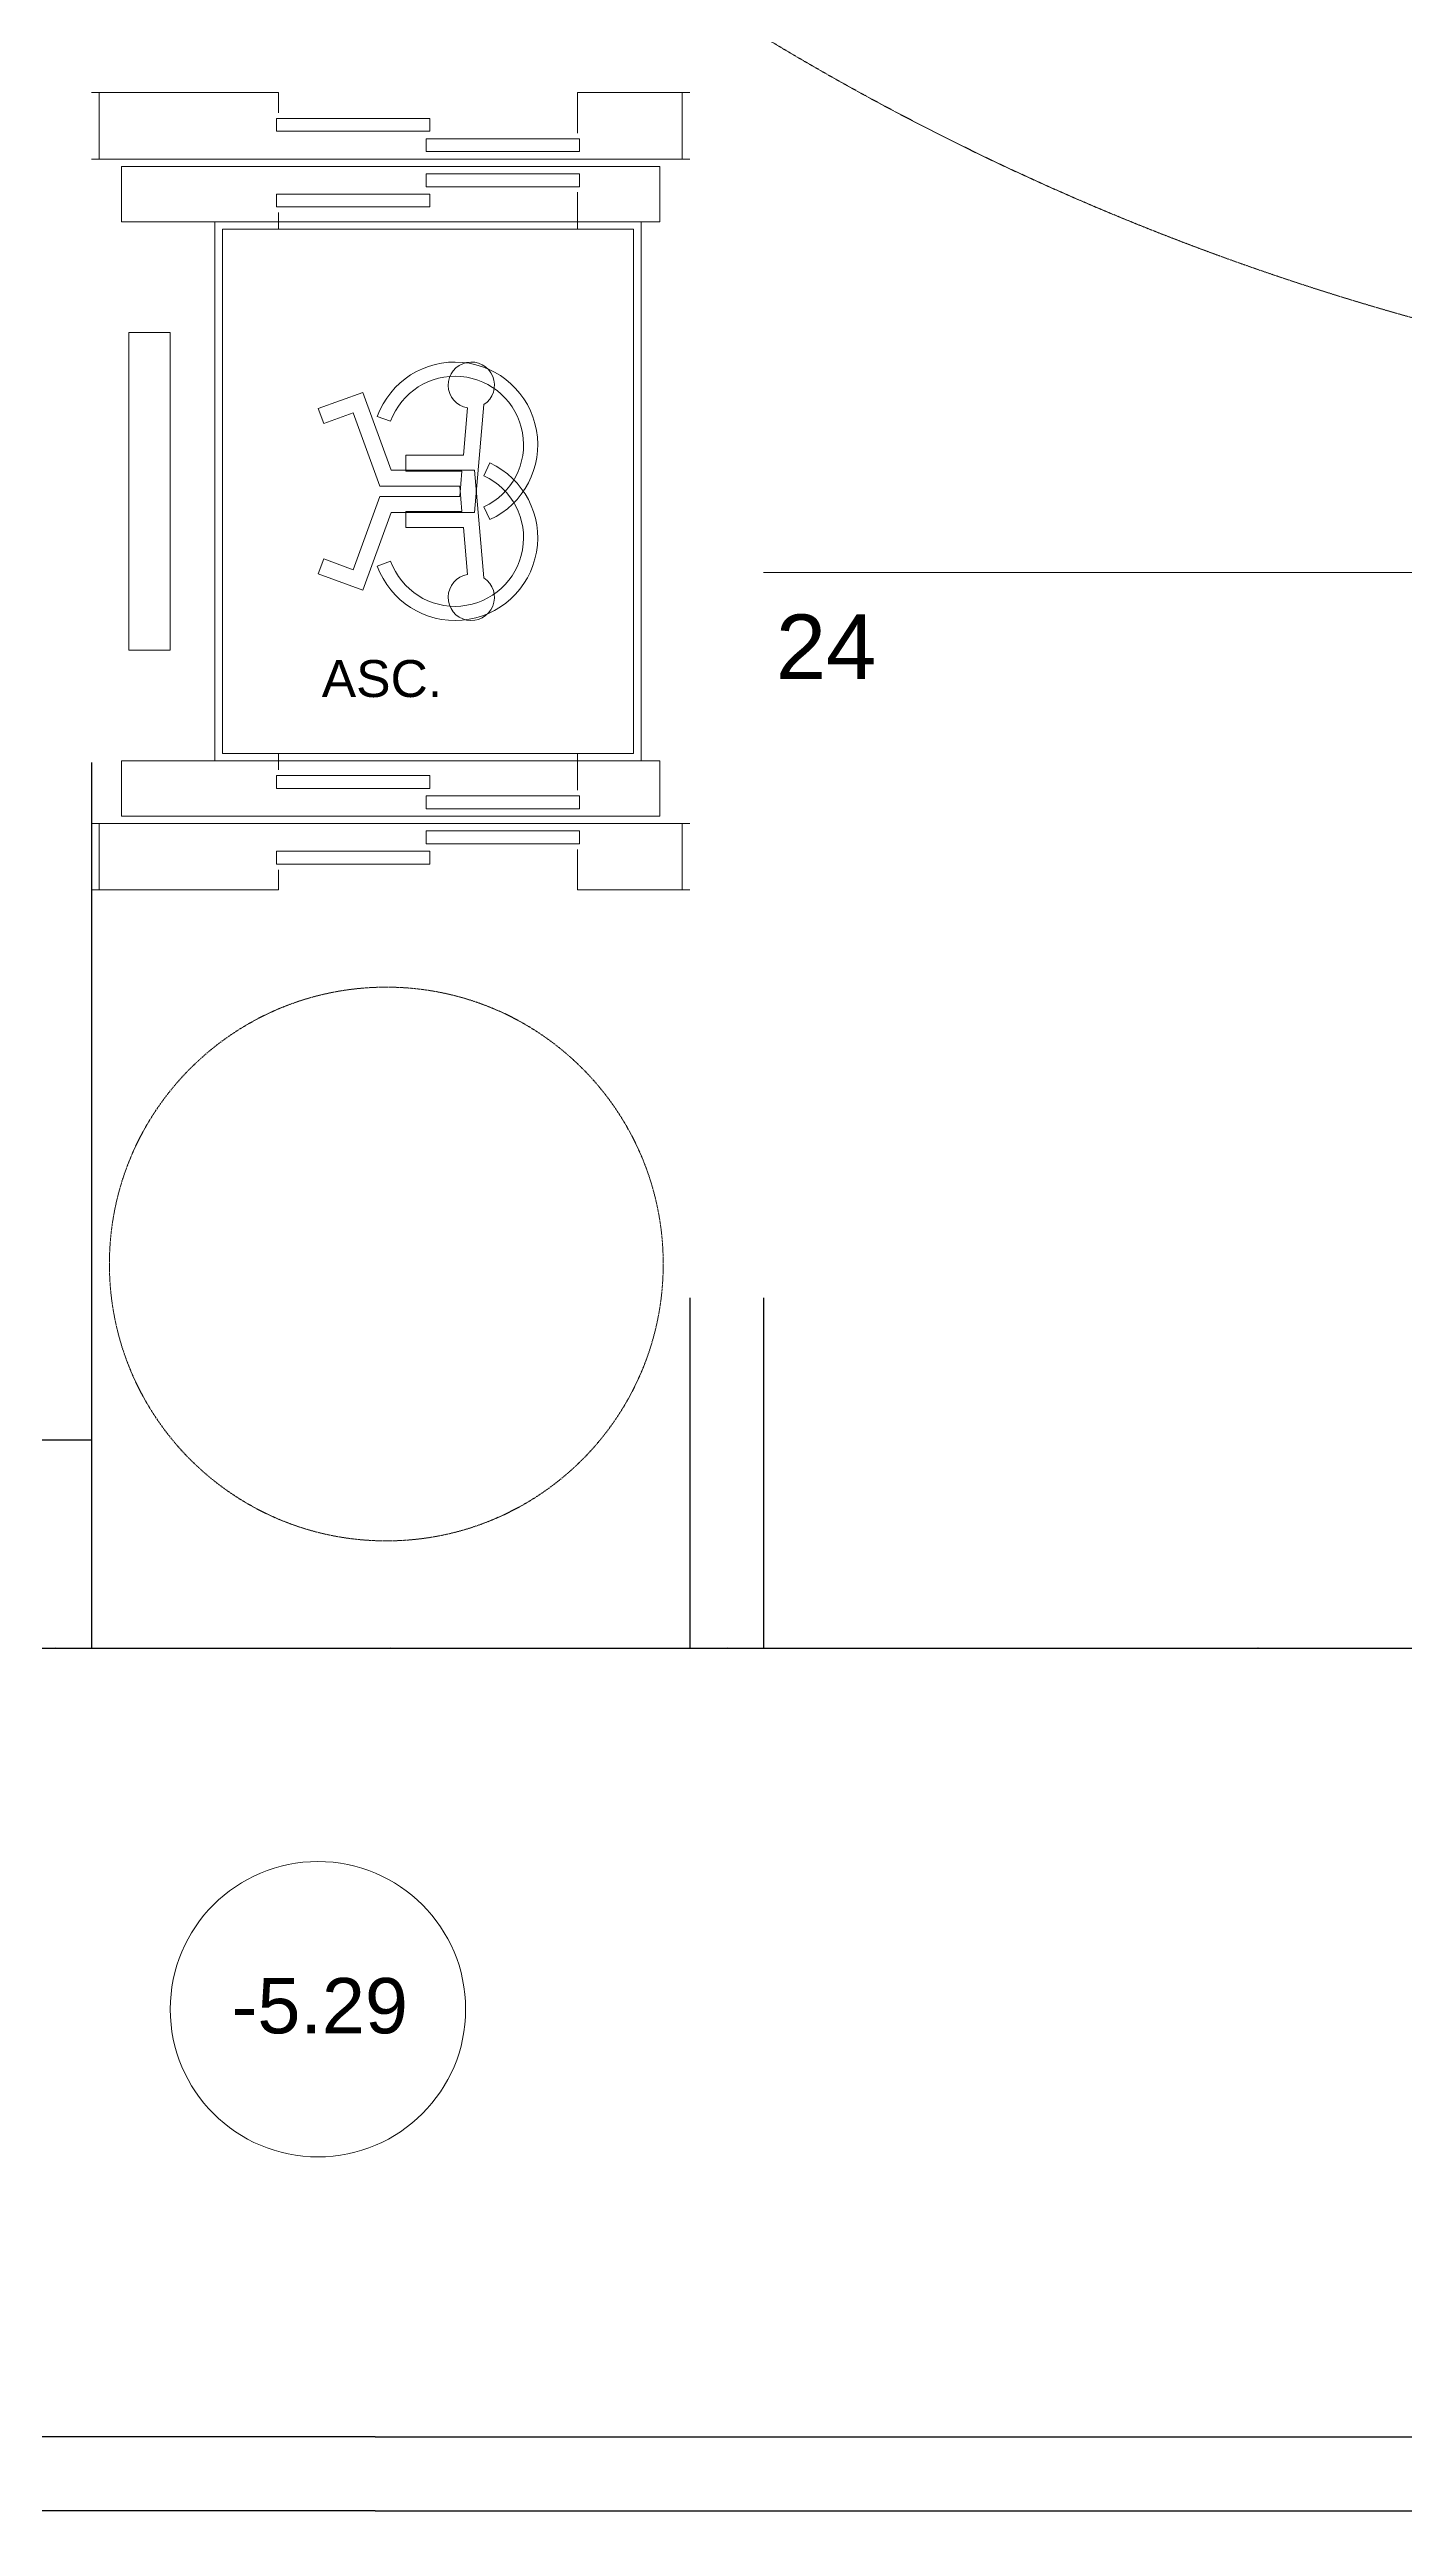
# Model space of a CAD drawing. Header units: centimetres. Extents: x 26018 to 82487, y -36363 to -12761.
# Drawn here: x 52493 to 52860, y -15268 to -14601 of the extents above; entities that cross this region are included whole.
import ezdxf

# ---------------------------------------------------------------- set-up
doc = ezdxf.new("R2010")
doc.units = ezdxf.units.CM
doc.header["$LTSCALE"] = 0.5
doc.linetypes.add('Pointillé 1', pattern=[0.09, 0.05, -0.04])
doc.linetypes.add('Pointillé 3', pattern=[0.25, 0.15, -0.1])
doc.layers.get('0').update_dxf_attribs({"linetype": 'CONTINUOUS'})
doc.layers.get('DEFPOINTS').update_dxf_attribs({"linetype": 'CONTINUOUS'})
for name, color, linetype in [('6 COMPL 2D', 7, 'CONTINUOUS'), ('6 Compl 2D 2 Détails', 7, 'CONTINUOUS'), ('6 Compl 2D 3 Détails', 7, 'CONTINUOUS'), ('8  TEXTES', 7, 'CONTINUOUS'), ('9  COTATIONS', 7, 'CONTINUOUS')]:
    doc.layers.add(name, color=color, linetype=linetype)
doc.styles.get("Standard").update_dxf_attribs({"font": 'arial.ttf'})
doc.styles.add('STYLE_GENERE_1', font='')
doc.styles.add('STYLE_GENERE_2', font='')
doc.styles.add('STYLE_GENERE_3', font='')
doc.styles.get('STYLE_GENERE_1').set_extended_font_data('Arial Occidental')
doc.styles.get('STYLE_GENERE_2').set_extended_font_data('Univers LT 57 Condensed')
doc.styles.get('STYLE_GENERE_3').set_extended_font_data('Arial Occidental')
doc.dimstyles.new('STYLE_GENERE__1', dxfattribs={"dimtxt": 0.1, "dimasz": 0.095, "dimexe": 0.18, "dimexo": 0, "dimgap": 0.09, "dimtad": 1, "dimtih": 1, "dimtoh": 1, "dimdec": 0, "dimlfac": 100, "dimzin": 0, "dimdsep": 46, "dimtxsty": 'STYLE_GENERE_2', "dimblk": 'ARROWHEAD_7', "dimblk1": 'ARROWHEAD_7', "dimblk2": 'ARROWHEAD_7', "dimcen": 0.09, "dimclrd": 7, "dimclre": 7, "dimclrt": 256, "dimadec": 1, "dimazin": 0, "dimtfac": 1, "dimtdec": 4, "dimtmove": 0, "dimatfit": 3, "dimfxl": 1, "dimtolj": 1, "dimtzin": 0, "dimarcsym": 0})
doc.dimstyles.new('STYLE_GENERE__2', dxfattribs={"dimtxt": 0.1, "dimasz": 0.095, "dimexe": 0.18, "dimexo": 0, "dimgap": 0.09, "dimtad": 1, "dimtih": 1, "dimtoh": 1, "dimdec": 0, "dimlfac": 100, "dimzin": 0, "dimdsep": 46, "dimtxsty": 'STYLE_GENERE_3', "dimblk": 'ARROWHEAD_7', "dimblk1": 'ARROWHEAD_7', "dimblk2": 'ARROWHEAD_7', "dimcen": 0.09, "dimclrd": 7, "dimclre": 7, "dimclrt": 256, "dimadec": 1, "dimazin": 0, "dimtfac": 1, "dimtdec": 4, "dimtmove": 0, "dimatfit": 3, "dimfxl": 1, "dimtolj": 1, "dimtzin": 0, "dimarcsym": 0})

# ---------------------------------------------------------------- blocks, each defined once
blk = doc.blocks.new('Asc_630Kg_OD')
at = {"layer": '6 Compl 2D 2 Détails', "color": 163, "linetype": 'Continuous', "lineweight": 0, "true_color": 0x8080c0}
for p, q in [((0.081, 1.78), (0.081, 1.63)), ((1.539, 1.78), (0.081, 1.78)), ((1.3213, 1.76), (0.9062, 1.76)), ((0.9062, 1.76), (0.9062, 1.725)), ((1.3213, 1.725), (1.3213, 1.76)), ((1.539, 1.78), (1.539, 1.63)), ((0.9163, 1.705), (0.5012, 1.705)), ((0.5012, 1.705), (0.5012, 1.67)), ((0.5012, 1.67), (0.9163, 1.67)), ((0.9062, 1.725), (1.3213, 1.725)), ((0.9163, 1.67), (0.9163, 1.705)), ((1.3162, 1.71), (1.3162, 1.61)), ((0.5062, 1.63), (0.081, 1.63)), ((0.3341, 0.17), (0.3341, 1.63)), ((0.3341, 1.63), (1.4884, 1.63)), ((1.4681, 1.61), (0.3544, 1.61)), ((0.3544, 1.61), (0.3544, 0.19)), ((0.5062, 1.61), (0.5062, 1.655)), ((1.3162, 1.63), (1.539, 1.63)), ((1.4681, 0.19), (1.4681, 1.61)), ((1.4884, 1.63), (1.4884, 0.17)), ((0.2126, 1.33), (0.1013, 1.33)), ((0.1013, 1.33), (0.1013, 0.47)), ((0.2126, 0.47), (0.2126, 1.33)), ((0.7348, 1.1678), (0.6142, 1.1239)), ((0.8114, 0.9572), (0.7348, 1.1678)), ((0.6142, 1.1239), (0.6289, 1.0833)), ((0.709, 1.1124), (0.6289, 1.0833)), ((0.7812, 0.914), (0.709, 1.1124)), ((0.81, 1.0895), (0.774, 1.1027)), ((1.0368, 0.9572), (0.8114, 0.9572)), ((1.0623, 0.6651), (1.0368, 0.9572)), ((0.7812, 0.914), (0.9972, 0.914)), ((1.0032, 0.8453), (0.9972, 0.914)), ((1.0032, 0.8453), (0.8509, 0.8453)), ((0.8509, 0.8021), (0.8509, 0.8453)), ((0.8509, 0.8021), (1.007, 0.8021)), ((1.0182, 0.6742), (1.007, 0.8021)), ((1.0628, 0.8579), (1.079, 0.8231)), ((0.1013, 0.47), (0.2126, 0.47)), ((0.081, 0.02), (0.081, 0.17)), ((0.5062, 0.17), (0.081, 0.17)), ((0.3544, 0.19), (1.4681, 0.19)), ((0.5062, 0.19), (0.5062, 0.145)), ((1.3162, 0.09), (1.3162, 0.19)), ((1.3162, 0.17), (1.539, 0.17)), ((1.539, 0.02), (1.539, 0.17)), ((0.9163, 0.13), (0.5012, 0.13)), ((0.5012, 0.13), (0.5012, 0.095)), ((0.5012, 0.095), (0.9163, 0.095)), ((1.3213, 0.075), (0.9062, 0.075)), ((0.9062, 0.075), (0.9062, 0.04)), ((0.9163, 0.095), (0.9163, 0.13)), ((1.3213, 0.04), (1.3213, 0.075)), ((0, 0), (1.62, 0)), ((0.0203, 0), (0.0203, -0.18)), ((1.539, 0.02), (0.081, 0.02)), ((0.9062, 0.04), (1.3213, 0.04)), ((1.5998, 0), (1.5998, -0.18)), ((0.9062, -0.02), (1.3213, -0.02)), ((0.9062, -0.055), (0.9062, -0.02)), ((1.3213, -0.055), (0.9062, -0.055)), ((1.3213, -0.02), (1.3213, -0.055)), ((0.5012, -0.075), (0.9163, -0.075)), ((0.5012, -0.11), (0.5012, -0.075)), ((0.9163, -0.11), (0.5012, -0.11)), ((0.5062, -0.18), (0.5062, -0.125)), ((0.9163, -0.075), (0.9163, -0.11)), ((1.3162, -0.18), (1.3162, -0.07)), ((0, -0.18), (0.0203, -0.18)), ((0.0203, -0.18), (0.5062, -0.18)), ((1.5998, -0.18), (1.3162, -0.18)), ((1.5998, -0.18), (1.62, -0.18))]:
    blk.add_line(p, q, dxfattribs=at)
for centre, radius, start, end in [((0.9844, 1.0261), 0.2239, 295, 160), ((0.9844, 1.0261), 0.1856, 295, 160), ((1.0285, 0.6125), 0.0626, 99.4551, 57.23583)]:
    blk.add_arc(centre, radius, start, end, dxfattribs=at)
blk = doc.blocks.new('Asc_630Kg_OD_2')
at = {"layer": '6 Compl 2D 2 Détails', "color": 163, "linetype": 'Continuous', "lineweight": 0, "true_color": 0x8080c0}
for p, q in [((0.081, 1.78), (0.081, 1.63)), ((1.539, 1.78), (0.081, 1.78)), ((1.3213, 1.76), (0.9062, 1.76)), ((0.9062, 1.76), (0.9062, 1.725)), ((1.3213, 1.725), (1.3213, 1.76)), ((1.539, 1.78), (1.539, 1.63)), ((0.9163, 1.705), (0.5012, 1.705)), ((0.5012, 1.705), (0.5012, 1.67)), ((0.5012, 1.67), (0.9163, 1.67)), ((0.9062, 1.725), (1.3213, 1.725)), ((0.9163, 1.67), (0.9163, 1.705)), ((1.3162, 1.71), (1.3162, 1.61)), ((0.5062, 1.63), (0.081, 1.63)), ((0.3341, 0.17), (0.3341, 1.63)), ((0.3341, 1.63), (1.4884, 1.63)), ((1.4681, 1.61), (0.3544, 1.61)), ((0.3544, 1.61), (0.3544, 0.19)), ((0.5062, 1.61), (0.5062, 1.655)), ((1.3162, 1.63), (1.539, 1.63)), ((1.4681, 0.19), (1.4681, 1.61)), ((1.4884, 1.63), (1.4884, 0.17)), ((0.2126, 1.33), (0.1013, 1.33)), ((0.1013, 1.33), (0.1013, 0.47)), ((0.2126, 0.47), (0.2126, 1.33)), ((0.7348, 1.1678), (0.6142, 1.1239)), ((0.8114, 0.9572), (0.7348, 1.1678)), ((0.6142, 1.1239), (0.6289, 1.0833)), ((0.709, 1.1124), (0.6289, 1.0833)), ((0.7812, 0.914), (0.709, 1.1124)), ((0.81, 1.0895), (0.774, 1.1027)), ((1.0368, 0.9572), (0.8114, 0.9572)), ((1.0623, 0.6651), (1.0368, 0.9572)), ((0.7812, 0.914), (0.9972, 0.914)), ((1.0032, 0.8453), (0.9972, 0.914)), ((1.0032, 0.8453), (0.8509, 0.8453)), ((0.8509, 0.8021), (0.8509, 0.8453)), ((0.8509, 0.8021), (1.007, 0.8021)), ((1.0182, 0.6742), (1.007, 0.8021)), ((1.0628, 0.8579), (1.079, 0.8231)), ((0.1013, 0.47), (0.2126, 0.47)), ((0.081, 0.02), (0.081, 0.17)), ((0.5062, 0.17), (0.081, 0.17)), ((0.3544, 0.19), (1.4681, 0.19)), ((0.5062, 0.19), (0.5062, 0.145)), ((1.3162, 0.09), (1.3162, 0.19)), ((1.3162, 0.17), (1.539, 0.17)), ((1.539, 0.02), (1.539, 0.17)), ((0.9163, 0.13), (0.5012, 0.13)), ((0.5012, 0.13), (0.5012, 0.095)), ((0.5012, 0.095), (0.9163, 0.095)), ((1.3213, 0.075), (0.9062, 0.075)), ((0.9062, 0.075), (0.9062, 0.04)), ((0.9163, 0.095), (0.9163, 0.13)), ((1.3213, 0.04), (1.3213, 0.075)), ((0, 0), (1.62, 0)), ((0.0203, 0), (0.0203, -0.18)), ((1.539, 0.02), (0.081, 0.02)), ((0.9062, 0.04), (1.3213, 0.04)), ((1.5998, 0), (1.5998, -0.18)), ((0.9062, -0.02), (1.3213, -0.02)), ((0.9062, -0.055), (0.9062, -0.02)), ((1.3213, -0.055), (0.9062, -0.055)), ((1.3213, -0.02), (1.3213, -0.055)), ((0.5012, -0.075), (0.9163, -0.075)), ((0.5012, -0.11), (0.5012, -0.075)), ((0.9163, -0.11), (0.5012, -0.11)), ((0.5062, -0.18), (0.5062, -0.125)), ((0.9163, -0.075), (0.9163, -0.11)), ((1.3162, -0.18), (1.3162, -0.07)), ((0, -0.18), (0.0203, -0.18)), ((0.0203, -0.18), (0.5062, -0.18)), ((1.5998, -0.18), (1.3162, -0.18)), ((1.5998, -0.18), (1.62, -0.18))]:
    blk.add_line(p, q, dxfattribs=at)
for centre, radius, start, end in [((0.9844, 1.0261), 0.2239, 295, 160), ((0.9844, 1.0261), 0.1856, 295, 160), ((1.0285, 0.6125), 0.0626, 99.4551, 57.23583)]:
    blk.add_arc(centre, radius, start, end, dxfattribs=at)
blk = doc.blocks.new('ARROWHEAD_7')
at = {"color": 0, "linetype": 'Continuous', "lineweight": 0}
for p, q in [((0, 0), (-1, 0)), ((-0.25, 0), (0.25, 0)), ((0, -0.25), (0, 0.25))]:
    blk.add_line(p, q, dxfattribs=at)
blk.add_circle((0, 0), 0.25, dxfattribs=at)
blk = doc.blocks.new('*D135')
at = {"layer": '9  COTATIONS', "color": 7, "linetype": 'Continuous', "lineweight": -2, "transparency": 16777216}
for p, q in [((52581.6, -15247.64), (52362.67, -15247.64)), ((52362.85, -15247.74), (52362.85, -15257.5)), ((52362.85, -15267.55), (52362.85, -15257.78)), ((52581.6, -15267.64), (52362.67, -15267.64))]:
    blk.add_line(p, q, dxfattribs=at)
at = {"layer": 'DEFPOINTS', "color": 0, "linetype": 'Continuous', "transparency": 16777216}
for p in [(52362.85, -15247.64), (52581.6, -15247.64), (52581.6, -15267.64)]:
    blk.add_point(p, dxfattribs=at)
at = {"layer": '9  COTATIONS', "color": 7, "linetype": 'Continuous', "lineweight": -2, "transparency": 16777216, "xscale": 0.095, "yscale": 0.095, "zscale": 0.095}
for p, rotation in [((52362.85, -15247.64), 90), ((52362.85, -15267.64), 270)]:
    blk.add_blockref('ARROWHEAD_7', p, dxfattribs=dict(at, rotation=rotation))
at = {"layer": '9  COTATIONS', "color": 194, "linetype": 'Continuous', "true_color": 0x50009f, "transparency": 16777216, "insert": (52362.85, -15257.64), "char_height": 0.1, "attachment_point": 5, "style": 'STYLE_GENERE_3'}
blk.add_mtext('\\A1;2000', dxfattribs=at)
blk = doc.blocks.new('*D136')
at = {"layer": '9  COTATIONS', "color": 7, "linetype": 'Continuous', "lineweight": -2, "transparency": 16777216}
for p, q in [((52460.76, -15115.63), (52362.67, -15115.63)), ((52362.85, -15115.73), (52362.85, -15181.5)), ((52362.85, -15247.55), (52362.85, -15181.78)), ((52581.6, -15247.64), (52362.67, -15247.64))]:
    blk.add_line(p, q, dxfattribs=at)
at = {"layer": 'DEFPOINTS', "color": 0, "linetype": 'Continuous', "transparency": 16777216}
for p in [(52362.85, -15115.63), (52460.76, -15115.63), (52581.6, -15247.64)]:
    blk.add_point(p, dxfattribs=at)
at = {"layer": '9  COTATIONS', "color": 7, "linetype": 'Continuous', "lineweight": -2, "transparency": 16777216, "xscale": 0.095, "yscale": 0.095, "zscale": 0.095}
for p, rotation in [((52362.85, -15115.63), 90), ((52362.85, -15247.64), 270)]:
    blk.add_blockref('ARROWHEAD_7', p, dxfattribs=dict(at, rotation=rotation))
at = {"layer": '9  COTATIONS', "color": 194, "linetype": 'Continuous', "true_color": 0x50009f, "transparency": 16777216, "insert": (52362.85, -15181.64), "char_height": 0.1, "attachment_point": 5, "style": 'STYLE_GENERE_3'}
blk.add_mtext('\\A1;13201', dxfattribs=at)
blk = doc.blocks.new('*D138')
at = {"layer": '9  COTATIONS', "color": 7, "linetype": 'Continuous', "lineweight": -2, "transparency": 16777216}
for p, q in [((52504.76, -14977.64), (52362.67, -14977.64)), ((52362.85, -14977.74), (52362.85, -15041.5)), ((52362.85, -15105.54), (52362.85, -15041.78)), ((52460.76, -15105.63), (52362.67, -15105.63))]:
    blk.add_line(p, q, dxfattribs=at)
at = {"layer": 'DEFPOINTS', "color": 0, "linetype": 'Continuous', "transparency": 16777216}
for p in [(52362.85, -14977.64), (52504.76, -14977.64), (52460.76, -15105.63)]:
    blk.add_point(p, dxfattribs=at)
at = {"layer": '9  COTATIONS', "color": 7, "linetype": 'Continuous', "lineweight": -2, "transparency": 16777216, "xscale": 0.095, "yscale": 0.095, "zscale": 0.095}
for p, rotation in [((52362.85, -14977.64), 90), ((52362.85, -15105.63), 270)]:
    blk.add_blockref('ARROWHEAD_7', p, dxfattribs=dict(at, rotation=rotation))
at = {"layer": '9  COTATIONS', "color": 194, "linetype": 'Continuous', "true_color": 0x50009f, "transparency": 16777216, "insert": (52362.85, -15041.64), "char_height": 0.1, "attachment_point": 5, "style": 'STYLE_GENERE_3'}
blk.add_mtext('\\A1;12799', dxfattribs=at)
blk = doc.blocks.new('*D139')
at = {"layer": '9  COTATIONS', "color": 7, "linetype": 'Continuous', "lineweight": -2, "transparency": 16777216}
for p, q in [((52484.76, -14959.64), (52362.67, -14959.64)), ((52362.85, -14959.74), (52362.85, -14968.5)), ((52362.85, -14977.55), (52362.85, -14968.78)), ((52504.76, -14977.64), (52362.67, -14977.64))]:
    blk.add_line(p, q, dxfattribs=at)
at = {"layer": 'DEFPOINTS', "color": 0, "linetype": 'Continuous', "transparency": 16777216}
for p in [(52362.85, -14959.64), (52484.76, -14959.64), (52504.76, -14977.64)]:
    blk.add_point(p, dxfattribs=at)
at = {"layer": '9  COTATIONS', "color": 7, "linetype": 'Continuous', "lineweight": -2, "transparency": 16777216, "xscale": 0.095, "yscale": 0.095, "zscale": 0.095}
for p, rotation in [((52362.85, -14959.64), 90), ((52362.85, -14977.64), 270)]:
    blk.add_blockref('ARROWHEAD_7', p, dxfattribs=dict(at, rotation=rotation))
at = {"layer": '9  COTATIONS', "color": 194, "linetype": 'Continuous', "true_color": 0x50009f, "transparency": 16777216, "insert": (52362.85, -14968.64), "char_height": 0.1, "attachment_point": 5, "style": 'STYLE_GENERE_3'}
blk.add_mtext('\\A1;1800', dxfattribs=at)
blk = doc.blocks.new('*D165')
at = {"layer": '9  COTATIONS', "color": 7, "linetype": 'Continuous', "lineweight": -2, "transparency": 16777216}
for p, q in [((52484.76, -14794.14), (52484.76, -15034.17)), ((52504.76, -14794.14), (52504.76, -15034.17)), ((52484.85, -15033.99), (52504.66, -15033.99))]:
    blk.add_line(p, q, dxfattribs=at)
at = {"layer": 'DEFPOINTS', "color": 0, "linetype": 'Continuous', "transparency": 16777216}
for p in [(52484.76, -14794.14), (52504.76, -14794.14), (52504.76, -15033.99)]:
    blk.add_point(p, dxfattribs=at)
at = {"layer": '9  COTATIONS', "color": 7, "linetype": 'Continuous', "lineweight": -2, "transparency": 16777216, "xscale": 0.095, "yscale": 0.095, "zscale": 0.095, "rotation": 180}
blk.add_blockref('ARROWHEAD_7', (52484.76, -15033.99), dxfattribs=at)
at = {"layer": '9  COTATIONS', "color": 7, "linetype": 'Continuous', "lineweight": -2, "transparency": 16777216, "xscale": 0.095, "yscale": 0.095, "zscale": 0.095}
blk.add_blockref('ARROWHEAD_7', (52504.76, -15033.99), dxfattribs=at)
at = {"layer": '9  COTATIONS', "color": 194, "linetype": 'Continuous', "true_color": 0x50009f, "transparency": 16777216, "insert": (52494.76, -15033.85), "char_height": 0.1, "attachment_point": 5, "style": 'STYLE_GENERE_2'}
blk.add_mtext('\\A1;2000', dxfattribs=at)
blk = doc.blocks.new('*D166')
at = {"layer": '9  COTATIONS', "color": 7, "linetype": 'Continuous', "lineweight": -2, "transparency": 16777216}
for p, q in [((52504.76, -14794.14), (52504.76, -15034.17)), ((52666.76, -14939.14), (52666.76, -15034.17)), ((52504.85, -15033.99), (52666.66, -15033.99))]:
    blk.add_line(p, q, dxfattribs=at)
at = {"layer": 'DEFPOINTS', "color": 0, "linetype": 'Continuous', "transparency": 16777216}
for p in [(52504.76, -14794.14), (52666.76, -14939.14), (52666.76, -15033.99)]:
    blk.add_point(p, dxfattribs=at)
at = {"layer": '9  COTATIONS', "color": 7, "linetype": 'Continuous', "lineweight": -2, "transparency": 16777216, "xscale": 0.095, "yscale": 0.095, "zscale": 0.095, "rotation": 180}
blk.add_blockref('ARROWHEAD_7', (52504.76, -15033.99), dxfattribs=at)
at = {"layer": '9  COTATIONS', "color": 7, "linetype": 'Continuous', "lineweight": -2, "transparency": 16777216, "xscale": 0.095, "yscale": 0.095, "zscale": 0.095}
blk.add_blockref('ARROWHEAD_7', (52666.76, -15033.99), dxfattribs=at)
at = {"layer": '9  COTATIONS', "color": 194, "linetype": 'Continuous', "true_color": 0x50009f, "transparency": 16777216, "insert": (52585.76, -15033.85), "char_height": 0.1, "attachment_point": 5, "style": 'STYLE_GENERE_2'}
blk.add_mtext('\\A1;16200', dxfattribs=at)
blk = doc.blocks.new('*D167')
at = {"layer": '9  COTATIONS', "color": 7, "linetype": 'Continuous', "lineweight": -2, "transparency": 16777216}
for p, q in [((52666.76, -14939.14), (52666.76, -15034.17)), ((52686.76, -14939.14), (52686.76, -15034.17)), ((52666.85, -15033.99), (52686.66, -15033.99))]:
    blk.add_line(p, q, dxfattribs=at)
at = {"layer": 'DEFPOINTS', "color": 0, "linetype": 'Continuous', "transparency": 16777216}
for p in [(52666.76, -14939.14), (52686.76, -14939.14), (52686.76, -15033.99)]:
    blk.add_point(p, dxfattribs=at)
at = {"layer": '9  COTATIONS', "color": 7, "linetype": 'Continuous', "lineweight": -2, "transparency": 16777216, "xscale": 0.095, "yscale": 0.095, "zscale": 0.095, "rotation": 180}
blk.add_blockref('ARROWHEAD_7', (52666.76, -15033.99), dxfattribs=at)
at = {"layer": '9  COTATIONS', "color": 7, "linetype": 'Continuous', "lineweight": -2, "transparency": 16777216, "xscale": 0.095, "yscale": 0.095, "zscale": 0.095}
blk.add_blockref('ARROWHEAD_7', (52686.76, -15033.99), dxfattribs=at)
at = {"layer": '9  COTATIONS', "color": 194, "linetype": 'Continuous', "true_color": 0x50009f, "transparency": 16777216, "insert": (52676.76, -15033.85), "char_height": 0.1, "attachment_point": 5, "style": 'STYLE_GENERE_2'}
blk.add_mtext('\\A1;2000', dxfattribs=at)
blk = doc.blocks.new('*D168')
at = {"layer": '9  COTATIONS', "color": 7, "linetype": 'Continuous', "lineweight": -2, "transparency": 16777216}
for p, q in [((52686.76, -14939.14), (52686.76, -15034.17)), ((52686.85, -15033.99), (52954.66, -15033.99)), ((52954.76, -15060.14), (52954.76, -15033.81))]:
    blk.add_line(p, q, dxfattribs=at)
at = {"layer": 'DEFPOINTS', "color": 0, "linetype": 'Continuous', "transparency": 16777216}
for p in [(52686.76, -14939.14), (52954.76, -15033.99), (52954.76, -15060.14)]:
    blk.add_point(p, dxfattribs=at)
at = {"layer": '9  COTATIONS', "color": 7, "linetype": 'Continuous', "lineweight": -2, "transparency": 16777216, "xscale": 0.095, "yscale": 0.095, "zscale": 0.095, "rotation": 180}
blk.add_blockref('ARROWHEAD_7', (52686.76, -15033.99), dxfattribs=at)
at = {"layer": '9  COTATIONS', "color": 7, "linetype": 'Continuous', "lineweight": -2, "transparency": 16777216, "xscale": 0.095, "yscale": 0.095, "zscale": 0.095}
blk.add_blockref('ARROWHEAD_7', (52954.76, -15033.99), dxfattribs=at)
at = {"layer": '9  COTATIONS', "color": 194, "linetype": 'Continuous', "true_color": 0x50009f, "transparency": 16777216, "insert": (52820.76, -15033.85), "char_height": 0.1, "attachment_point": 5, "style": 'STYLE_GENERE_2'}
blk.add_mtext('\\A1;26800', dxfattribs=at)
blk = doc.blocks.new('*D174')
at = {"layer": '9  COTATIONS', "color": 7, "linetype": 'Continuous', "lineweight": -2, "transparency": 16777216}
for p, q in [((52581.6, -15247.64), (53218.66, -15247.64)), ((53218.48, -15247.74), (53218.48, -15257.5)), ((53218.48, -15267.55), (53218.48, -15257.78)), ((52581.6, -15267.64), (53218.66, -15267.64))]:
    blk.add_line(p, q, dxfattribs=at)
at = {"layer": 'DEFPOINTS', "color": 0, "linetype": 'Continuous', "transparency": 16777216}
for p in [(52581.6, -15247.64), (53218.48, -15247.64), (52581.6, -15267.64)]:
    blk.add_point(p, dxfattribs=at)
at = {"layer": '9  COTATIONS', "color": 7, "linetype": 'Continuous', "lineweight": -2, "transparency": 16777216, "xscale": 0.095, "yscale": 0.095, "zscale": 0.095}
for p, rotation in [((53218.48, -15247.64), 90), ((53218.48, -15267.64), 270)]:
    blk.add_blockref('ARROWHEAD_7', p, dxfattribs=dict(at, rotation=rotation))
at = {"layer": '9  COTATIONS', "color": 194, "linetype": 'Continuous', "true_color": 0x50009f, "transparency": 16777216, "insert": (53218.48, -15257.64), "char_height": 0.1, "attachment_point": 5, "style": 'STYLE_GENERE_3'}
blk.add_mtext('\\A1;2000', dxfattribs=at)
blk = doc.blocks.new('*D175')
at = {"layer": '9  COTATIONS', "color": 7, "linetype": 'Continuous', "lineweight": -2, "transparency": 16777216}
for p, q in [((52954.76, -14852.64), (53218.66, -14852.64)), ((53218.48, -14852.73), (53218.48, -15050)), ((53218.48, -15247.55), (53218.48, -15050.28)), ((52581.6, -15247.64), (53218.66, -15247.64))]:
    blk.add_line(p, q, dxfattribs=at)
at = {"layer": 'DEFPOINTS', "color": 0, "linetype": 'Continuous', "transparency": 16777216}
for p in [(52954.76, -14852.64), (53218.48, -14852.64), (52581.6, -15247.64)]:
    blk.add_point(p, dxfattribs=at)
at = {"layer": '9  COTATIONS', "color": 7, "linetype": 'Continuous', "lineweight": -2, "transparency": 16777216, "xscale": 0.095, "yscale": 0.095, "zscale": 0.095}
for p, rotation in [((53218.48, -14852.64), 90), ((53218.48, -15247.64), 270)]:
    blk.add_blockref('ARROWHEAD_7', p, dxfattribs=dict(at, rotation=rotation))
at = {"layer": '9  COTATIONS', "color": 194, "linetype": 'Continuous', "true_color": 0x50009f, "transparency": 16777216, "insert": (53218.48, -15050.14), "char_height": 0.1, "attachment_point": 5, "style": 'STYLE_GENERE_3'}
blk.add_mtext('\\A1;39500', dxfattribs=at)

msp = doc.modelspace()

# ---------------------------------------------------------------- linework, layer by layer
at = {"layer": '6 COMPL 2D', "color": 18, "linetype": 'Continuous', "lineweight": 0}
msp.add_circle((52566.079, -15131.816), 40, dxfattribs=at)
at = {"layer": '6 COMPL 2D', "color": 194, "linetype": 'Pointillé 3', "lineweight": 0, "true_color": 0x50009f}
for centre, start, end in [((52014.773, -13967.894), 269.848894, 0), ((53050.079, -13999.245), 180, 270.151106)]:
    msp.add_arc(centre, 700, start, end, dxfattribs=at)
at = {"layer": '6 Compl 2D 2 Détails', "color": 18, "linetype": 'Continuous', "lineweight": 0}
msp.add_line((53807.006, -14742.643), (52686.757, -14742.643), dxfattribs=at)
at = {"layer": '6 Compl 2D 3 Détails', "color": 18, "linetype": 'Pointillé 1', "lineweight": 0}
msp.add_circle((52584.593, -14929.956), 75, dxfattribs=at)

# ---------------------------------------------------------------- block references
at = {"layer": '6 Compl 2D 2 Détails', "color": 18, "linetype": 'Continuous', "lineweight": 0, "xscale": -100, "yscale": 100, "zscale": 100, "rotation": 180}
msp.add_blockref('Asc_630Kg_OD', (52504.757, -14630.637), dxfattribs=at)
at = {"layer": '6 Compl 2D 2 Détails', "color": 18, "linetype": 'Continuous', "lineweight": 0, "xscale": 100, "yscale": 100, "zscale": 100}
msp.add_blockref('Asc_630Kg_OD_2', (52504.757, -14810.637), dxfattribs=at)

# ---------------------------------------------------------------- texts
at = {"layer": '8  TEXTES', "linetype": 'Continuous', "insert": (52690.099, -14771.512), "char_height": 17.5, "attachment_point": 7}
msp.add_mtext('{24}', dxfattribs=at)
at = {"layer": '8  TEXTES', "linetype": 'Continuous', "attachment_point": 4}
for s, insert, char_height, style in [('{ASC.}', (52567.103, -14771.438), 10, 'STYLE_GENERE_1'), ('{-5.29}', (52542.696, -15130.959), 15, 'STYLE_GENERE_3')]:
    msp.add_mtext(s, dxfattribs=dict(at, insert=insert, char_height=char_height, style=style))

# ---------------------------------------------------------------- dimensions: what is measured, and where the dimension line sits
at = {"layer": '9  COTATIONS', "linetype": 'Continuous'}
for base, p1, p2, picture, middle in [((52504.757, -15033.989), (52484.757, -14794.14), (52504.757, -14794.14), '*D165', (52494.757, -15033.849)), ((52666.757, -15033.989), (52504.757, -14794.14), (52666.757, -14939.139), '*D166', (52585.757, -15033.849)), ((52686.757, -15033.989), (52666.757, -14939.139), (52686.757, -14939.139), '*D167', (52676.757, -15033.849)), ((52954.757, -15033.989), (52686.757, -14939.139), (52954.757, -15060.14), '*D168', (52820.757, -15033.849))]:
    dim = msp.add_linear_dim(base=base, p1=p1, p2=p2, dimstyle='STYLE_GENERE__1', dxfattribs=at)
    dim.commit()
    dim.dimension.update_dxf_attribs({"geometry": picture, "text_midpoint": middle})
for base, p1, p2, picture, middle in [((53218.483, -14852.639), (52581.601, -15247.642), (52954.757, -14852.639), '*D175', (53218.483, -15050.141)), ((52362.852, -14959.643), (52504.757, -14977.643), (52484.757, -14959.643), '*D139', (52362.852, -14968.643)), ((52362.852, -14977.643), (52460.757, -15105.633), (52504.757, -14977.643), '*D138', (52362.852, -15041.638)), ((52362.852, -15115.633), (52581.601, -15247.642), (52460.757, -15115.633), '*D136', (52362.852, -15181.638)), ((52362.852, -15247.642), (52581.601, -15267.642), (52581.601, -15247.642), '*D135', (52362.852, -15257.642)), ((53218.483, -15247.642), (52581.601, -15267.642), (52581.601, -15247.642), '*D174', (53218.483, -15257.642))]:
    dim = msp.add_linear_dim(base=base, p1=p1, p2=p2, angle=90, dimstyle='STYLE_GENERE__2', dxfattribs=at)
    dim.commit()
    dim.dimension.update_dxf_attribs({"geometry": picture, "text_midpoint": middle})

doc.saveas('drawing.dxf')
